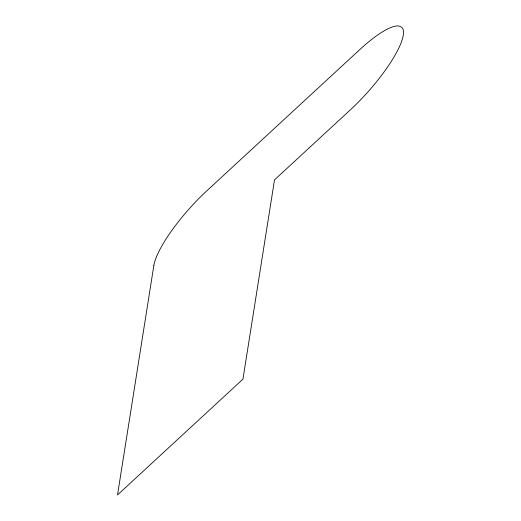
<?xml version="1.0" encoding="UTF-8"?>
<svg xmlns="http://www.w3.org/2000/svg" width="521" height="521" viewBox="0 0 521 521"><rect width="100%" height="100%" fill="white"/><g stroke="black" fill="none" stroke-linecap="round" stroke-linejoin="round"><path stroke-width="0.78" d="M153.851 265.502L117.512 494.95L242.949 379.145L274.508 179.888L350.249 109.957A70.231 17.707 -48.4 0 0 394.423 56.288L397.777 50.166A70.231 17.707 -48.4 0 0 401.437 27.059L399.203 26.096A70.231 17.707 -48.4 0 0 359.816 49.573L206.876 190.771A70.231 17.707 -48.4 0 0 153.851 265.502"/></g></svg>
